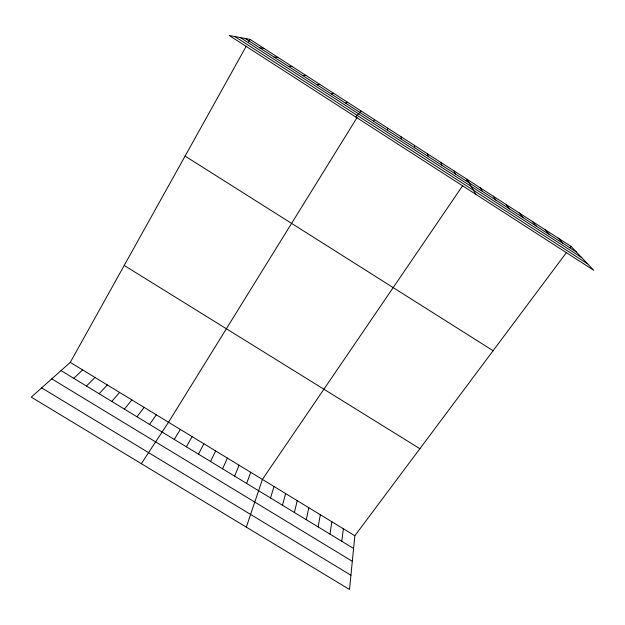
<?xml version="1.0" encoding="UTF-8"?>
<svg xmlns="http://www.w3.org/2000/svg" width="625" height="625" viewBox="0 0 625 625"><rect width="100%" height="100%" fill="white"/><g stroke="black" fill="none" stroke-linecap="round" stroke-linejoin="round"><path stroke-width="0.94" d="M401.047 138.953L401.055 136.766M566.539 252.43L354.844 535.75L349.516 589.516L31.25 397.125L70.266 362.383L246.281 46.141M341.789 541.297L343.359 528.758M329.977 534.117L331.859 521.758M318.133 526.914L320.336 514.734M306.273 519.703L308.797 507.703M387.352 130.125L387.773 128.203M294.391 512.477L297.227 500.656M282.484 505.234L285.641 493.594M270.547 497.977L274.031 486.523M246.32 527.133L262.398 479.437L462.742 185.57M246.617 483.43L250.742 472.336M234.617 476.125L239.062 465.219M222.586 468.813L227.359 458.094M210.539 461.484L215.641 450.945M373.617 121.266L374.469 119.617M198.461 454.141L203.891 443.789M248.633 41.914L250.047 39.383L571.047 246.391L593.75 270.289L229.211 35.484L250.047 39.383M186.367 446.789L192.125 436.625M174.242 439.414L180.336 429.437M357.102 117.523L168.516 422.242L141.336 463.672M360.117 112.641L361.125 111.016L355.656 116.938M465.945 180.867L467.016 179.305L475.898 194.383M149.555 424.406L156.32 414.812M569.922 247.898L571.047 246.391M136.992 416.766L144.102 407.367M124.398 409.109L131.859 399.906M111.781 401.438L119.586 392.43M99.141 393.742L107.297 384.945M86.469 386.039L94.977 377.438M73.773 378.32L82.633 369.914M345.641 103.234L347.352 102.133M331.391 94.047L333.547 93.234M317.109 84.836L319.711 84.305M302.797 75.609L305.844 75.359M288.445 66.359L291.938 66.398M274.062 57.086L278.008 57.414M259.648 47.789L264.047 48.406M51.766 378.859L352.312 561.281M41.648 387.867L350.93 575.219M70.266 362.383L354.844 535.75M61.055 370.586L353.578 548.469M124.219 265.445L419.883 448.703M185.086 156.094L493.094 350.719M245.195 38.477L576.352 251.977M240.258 37.555L581.734 257.641M234.836 36.539L587.641 263.859M558.141 238.07L563.047 243.398M545.211 229.727L549.711 234.805M532.25 221.375L536.352 226.188M519.258 212.992L522.961 217.555M506.242 204.602L509.539 208.898M493.195 196.188L496.086 200.227M480.117 187.75L482.602 191.531M453.875 170.828L455.539 174.086M440.719 162.344L441.961 165.336M427.523 153.836L428.359 156.562M414.305 145.312L414.719 147.766"/></g></svg>
